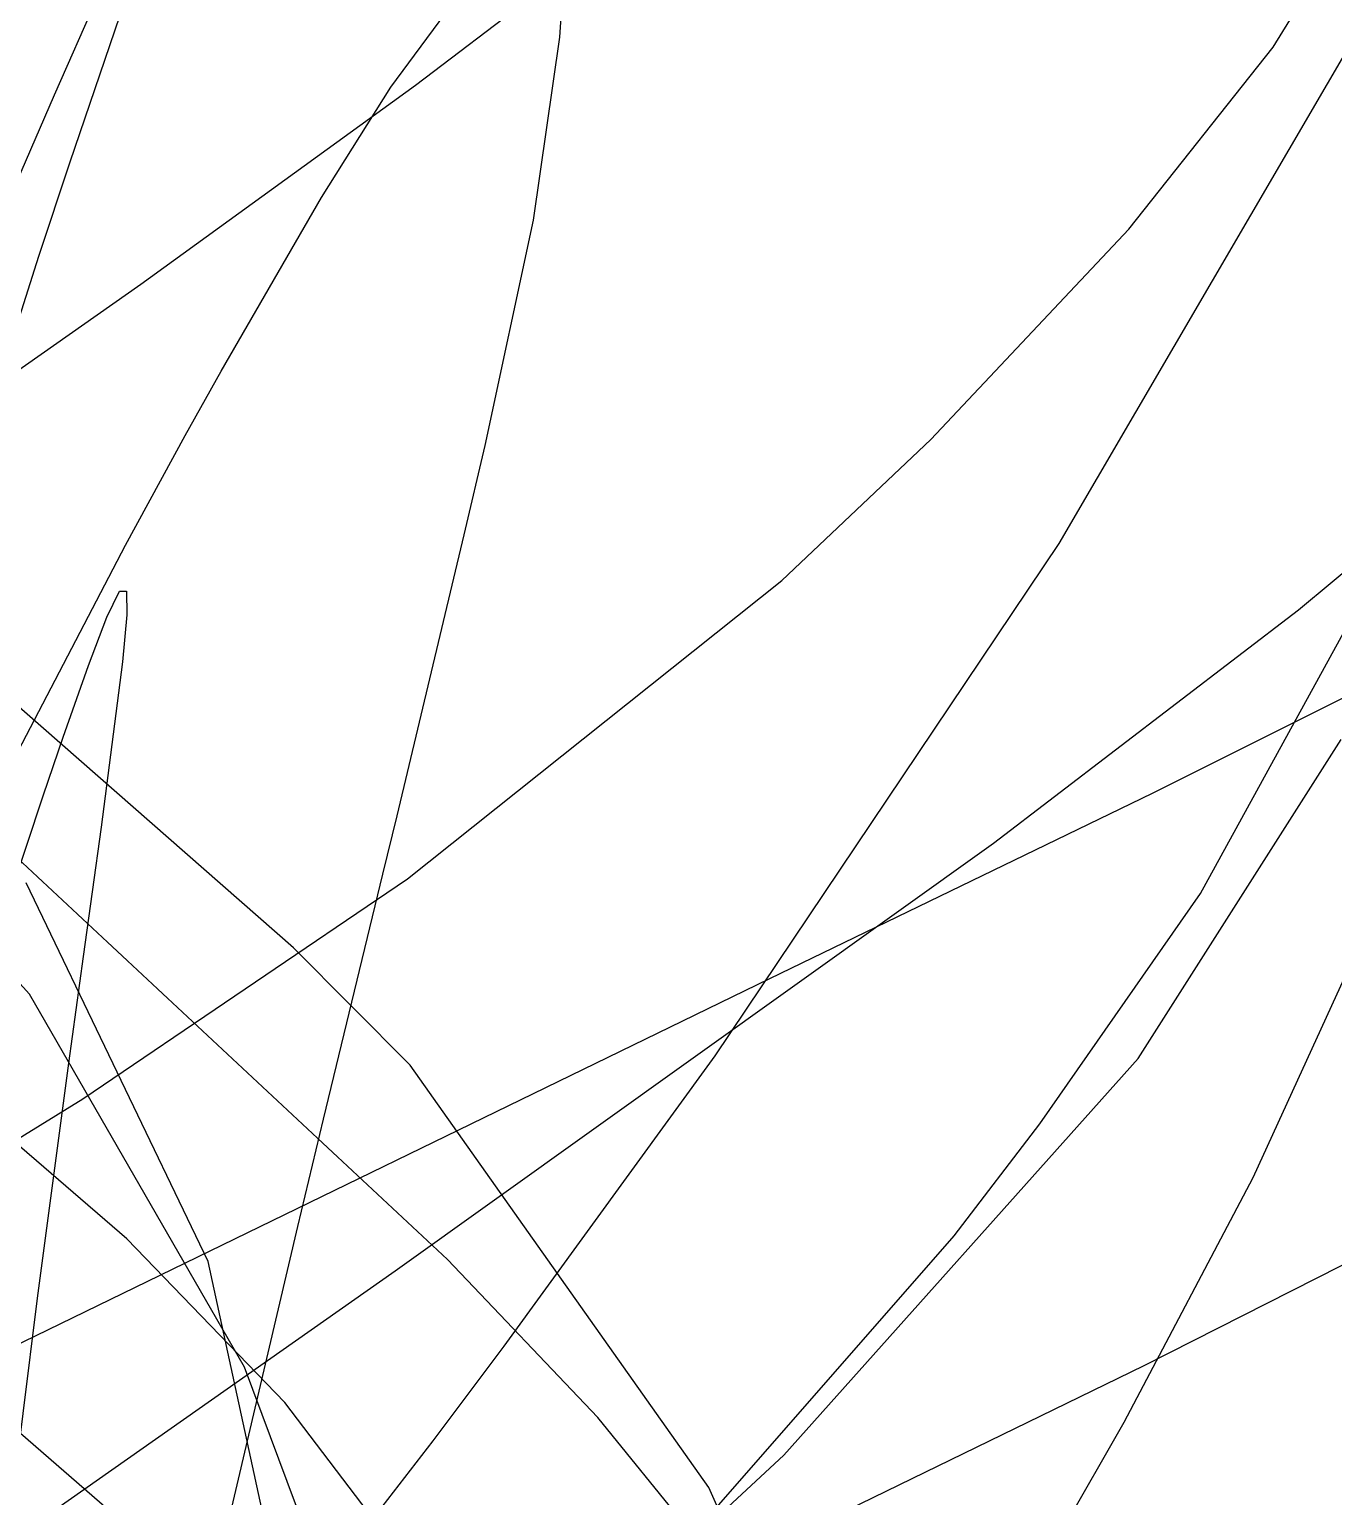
# Model space of a CAD drawing. Header units: metres. Extents: x -307 to 280, y -97 to 158.
# Drawn here: x 8.62 to 18.91, y 42.98 to 54.55 of the extents above; entities that cross this region are included whole.
import ezdxf

# ---------------------------------------------------------------- set-up
doc = ezdxf.new("R2010")
doc.units = ezdxf.units.M

msp = doc.modelspace()

# ---------------------------------------------------------------- linework, layer by layer
for p, q in [((18.432, 54.411, -1389.959), (19.875, 56.776, -1388.845)), ((11.665, 54.111, -1392.693), (13.701, 55.666, -1393.567)), ((8.817, 54.035, -1355.178), (9.458, 55.491, -1353.715)), ((11.471, 54.096, -1350.857), (12.175, 55.053, -1348.874)), ((9.369, 54.77, -1348.12), (8.937, 53.504, -1347.426)), ((12.825, 54.839, -1344.654), (12.801, 54.491, -1344.077)), ((16.742, 50.497, -1381.548), (19.195, 54.699, -1384.461)), ((12.801, 54.491, -1344.077), (12.592, 53.047, -1342.388)), ((17.293, 52.975, -1390.059), (18.432, 54.411, -1389.959)), ((9.499, 52.543, -1391.357), (11.665, 54.111, -1392.693)), ((10.923, 53.227, -1352.114), (11.471, 54.096, -1350.857)), ((7.921, 51.973, -1356.727), (8.817, 54.035, -1355.178)), ((8.937, 53.504, -1347.426), (8.69, 52.76, -1347.131)), ((10.131, 51.857, -1353.646), (10.923, 53.227, -1352.114)), ((12.592, 53.047, -1342.388), (12.212, 51.271, -1341.186)), ((15.73, 51.317, -1389.641), (17.293, 52.975, -1390.059)), ((8.69, 52.76, -1347.131), (8.125, 50.999, -1346.576)), ((7.223, 50.947, -1389.549), (9.499, 52.543, -1391.357)), ((9.848, 51.35, -1354.154), (10.131, 51.857, -1353.646)), ((18.631, 49.975, -1299.191), (20.486, 51.515, -1297.8)), ((17.479, 48.528, -1306.905), (23.37, 51.477, -1304.258)), ((9.376, 50.483, -1354.944), (9.848, 51.35, -1354.154)), ((12.212, 51.271, -1341.186), (12.047, 50.566, -1340.854)), ((14.554, 50.204, -1389.095), (15.73, 51.317, -1389.641)), ((17.859, 47.736, -1294.145), (19.51, 50.748, -1291.738)), ((8.2, 48.229, -1356.674), (9.376, 50.483, -1354.944)), ((12.047, 50.566, -1340.854), (11.517, 48.348, -1340.01)), ((14.029, 46.455, -1378.282), (16.742, 50.497, -1381.548)), ((9.229, 49.915, -1342.095), (9.33, 50.121, -1341.118)), ((9.33, 50.121, -1341.118), (9.386, 50.12, -1340.099)), ((9.386, 50.12, -1340.099), (9.387, 49.934, -1339.351)), ((11.601, 47.851, -1386.983), (14.554, 50.204, -1389.095)), ((9.084, 49.536, -1343.067), (9.229, 49.915, -1342.095)), ((9.387, 49.934, -1339.351), (9.353, 49.563, -1338.585)), ((16.225, 48.134, -1300.825), (18.631, 49.975, -1299.191)), ((8.885, 48.97, -1344.102), (9.084, 49.536, -1343.067)), ((9.353, 49.563, -1338.585), (9.185, 48.26, -1337.077)), ((8.62, 46.943, -1352.469), (6.268, 49.51, -1350.903)), ((18.274, 45.497, -1376.799), (20.074, 49.438, -1381.012)), ((10.701, 47.308, -1358.828), (8.451, 49.282, -1358.312)), ((8.731, 48.514, -1344.798), (8.885, 48.97, -1344.102)), ((17.366, 46.436, -1389.005), (18.967, 48.952, -1389.472)), ((11.917, 44.851, -1360.55), (7.937, 48.561, -1360.112)), ((8.453, 47.68, -1345.875), (8.731, 48.514, -1344.798)), ((14.46, 47.066, -1308.097), (17.479, 48.528, -1306.905)), ((9.185, 48.26, -1337.077), (9.042, 47.24, -1336.432)), ((11.517, 48.348, -1340.01), (11.405, 47.889, -1339.889)), ((11.505, 44.76, -1303.704), (16.225, 48.134, -1300.825)), ((9.388, 45.012, -1359.551), (6.019, 47.917, -1358.826)), ((10.028, 44.834, -1368.259), (8.594, 47.821, -1365.296)), ((9.041, 46.118, -1384.647), (11.601, 47.851, -1386.983)), ((11.405, 47.889, -1339.889), (10.937, 45.956, -1339.461)), ((16.59, 45.92, -1295.561), (17.859, 47.736, -1294.145)), ((9.042, 47.24, -1336.432), (8.926, 46.397, -1336.026)), ((11.622, 46.382, -1359.039), (10.701, 47.308, -1358.828)), ((8.471, 44.152, -1310.224), (14.46, 47.066, -1308.097)), ((10.315, 44.001, -1353.92), (8.62, 46.943, -1352.469)), ((17.414, 44.013, -1298.985), (23.141, 46.917, -1296.226)), ((12.364, 44.166, -1376.19), (14.029, 46.455, -1378.282)), ((14.57, 43.307, -1387.042), (17.366, 46.436, -1389.005)), ((8.926, 46.397, -1336.026), (8.679, 44.544, -1335.328)), ((13.98, 43.051, -1359.583), (11.622, 46.382, -1359.039)), ((7.873, 45.397, -1383.466), (9.041, 46.118, -1384.647)), ((10.937, 45.956, -1339.461), (10.734, 45.109, -1339.336)), ((9.459, 42.688, -1362.166), (5.783, 45.874, -1361.316)), ((15.914, 45.036, -1296.238), (16.59, 45.92, -1295.561)), ((17.255, 43.568, -1374.531), (18.274, 45.497, -1376.799)), ((10.734, 45.109, -1339.336), (10.041, 42.163, -1339.055)), ((13.203, 41.941, -1298.494), (15.914, 45.036, -1296.238)), ((10.634, 43.722, -1359.803), (9.388, 45.012, -1359.551)), ((10.738, 41.569, -1370.978), (10.028, 44.834, -1368.259)), ((13.104, 43.603, -1360.64), (11.917, 44.851, -1360.55)), ((8.094, 42.368, -1305.677), (11.505, 44.76, -1303.704)), ((8.679, 44.544, -1335.328), (8.351, 41.883, -1334.663)), ((11.803, 43.42, -1375.467), (12.364, 44.166, -1376.19)), ((9.333, 40.086, -1302.868), (17.414, 44.013, -1298.985)), ((10.837, 42.605, -1354.505), (10.315, 44.001, -1353.92)), ((12.261, 41.582, -1360.101), (10.634, 43.722, -1359.803)), ((15.113, 41.128, -1360.686), (13.104, 43.603, -1360.64)), ((16.555, 42.342, -1372.996), (17.255, 43.568, -1374.531)), ((11.004, 42.386, -1374.404), (11.803, 43.42, -1375.467)), ((12.676, 41.551, -1385.361), (14.57, 43.307, -1387.042)), ((15.025, 40.691, -1359.823), (13.98, 43.051, -1359.583))]:
    msp.add_line(p, q)

doc.saveas('drawing.dxf')
